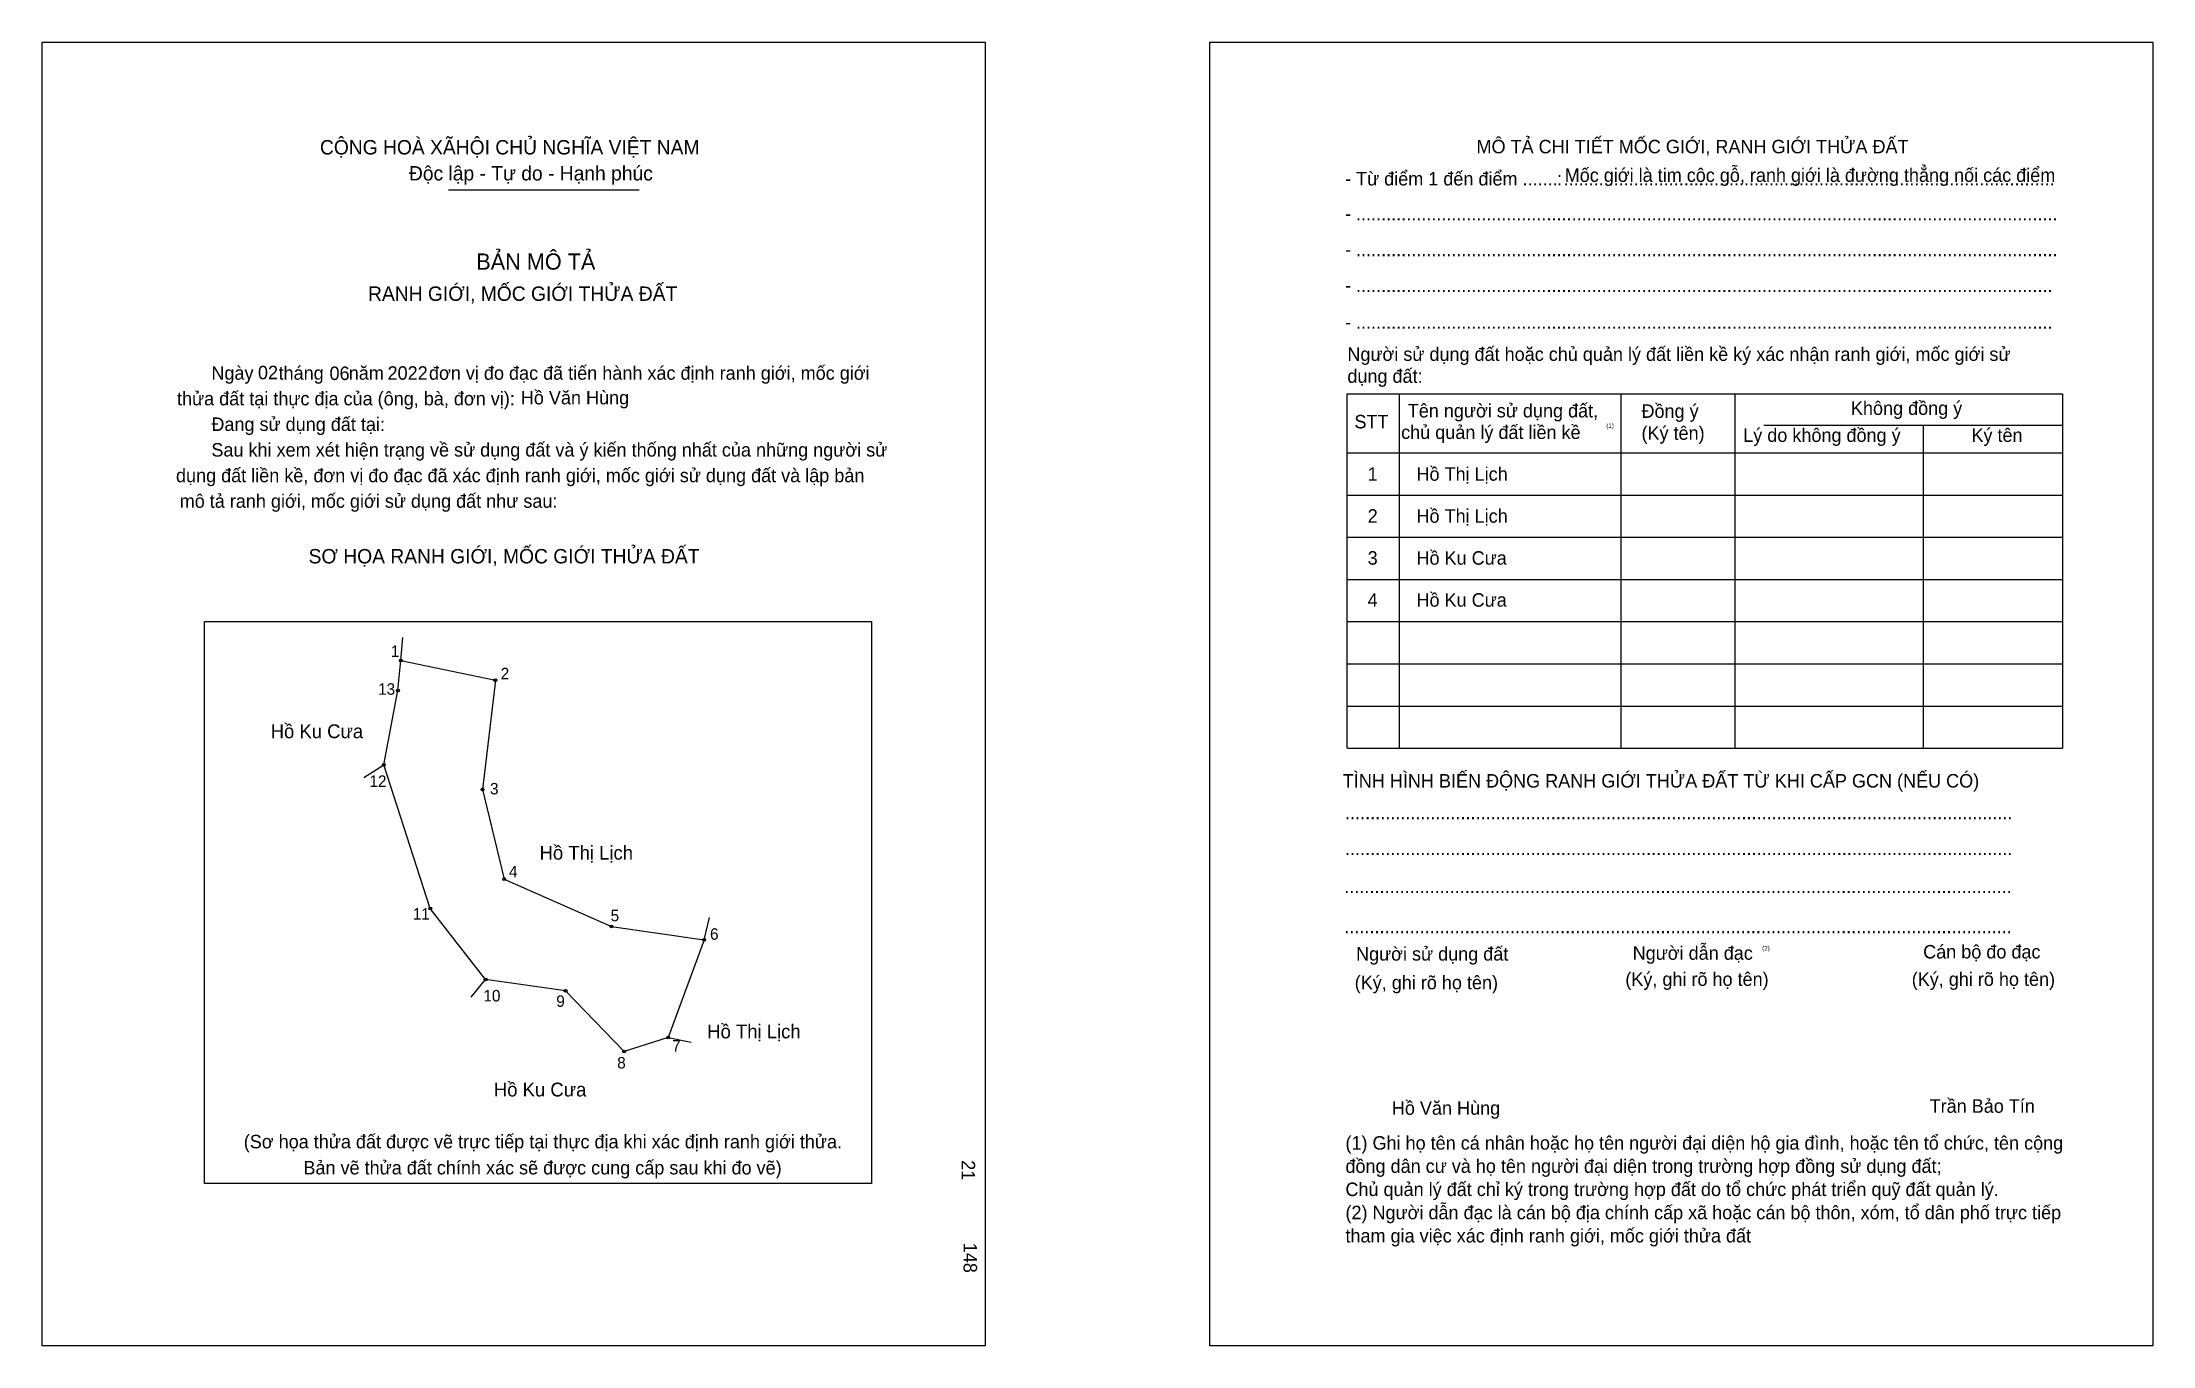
# Model space of a CAD drawing. Extents: x 546469 to 547445, y 1825897 to 1826500.
import ezdxf

# ---------------------------------------------------------------- set-up
doc = ezdxf.new("R2010")
doc.units = 0
for name, color, linetype in [('bmtKhungInTrang1', 7, 'Continuous'), ('bmtKhungInTrang2', 7, 'Continuous'), ('bmtNoiDung', 7, 'Continuous'), ('bmtTemplate', 7, 'Continuous'), ('CanhThua', 7, 'Continuous'), ('MocDinhThua', 7, 'Continuous'), ('RauThua', 7, 'Continuous'), ('SoHieuDinhThua', 7, 'Continuous'), ('TenChuLanCan', 7, 'Continuous')]:
    doc.layers.add(name, color=color, linetype=linetype)

msp = doc.modelspace()

# ---------------------------------------------------------------- linework, layer by layer
at = {"layer": 'bmtKhungInTrang1'}
msp.add_lwpolyline([(546469.43, 1826500.3), (546905.35, 1826500.3), (546905.35, 1825897.38), (546469.43, 1825897.38)], close=True, dxfattribs=at)
at = {"layer": 'bmtKhungInTrang2'}
msp.add_lwpolyline([(547009.3, 1826500.3), (547445.21, 1826500.3), (547445.21, 1825897.38), (547009.3, 1825897.38)], close=True, dxfattribs=at)
at = {"layer": 'bmtTemplate'}
for p, q in [((546657.28, 1826431.97), (546745.43, 1826431.97)), ((547096.74, 1826337.68), (547096.74, 1826173.78)), ((547199.29, 1826337.68), (547199.29, 1826173.78)), ((547252.04, 1826337.88), (547252.04, 1826173.78)), ((547403.47, 1826337.68), (547403.47, 1826173.78)), ((547265.43, 1826323.25), (547403.47, 1826323.25)), ((547072.84, 1826310.37), (547403.47, 1826310.37)), ((547072.84, 1826290.85), (547403.47, 1826290.85)), ((547072.84, 1826271.34), (547403.47, 1826271.34)), ((547072.84, 1826251.83), (547403.47, 1826251.83)), ((547072.84, 1826232.32), (547403.47, 1826232.32)), ((547072.84, 1826212.8), (547403.47, 1826212.8)), ((547072.84, 1826193.29), (547403.47, 1826193.29)), ((547072.84, 1826173.78), (547403.47, 1826173.78))]:
    msp.add_line(p, q, dxfattribs=at)
for points in [[(547072.63, 1826337.68), (547403.47, 1826337.68)], [(547072.63, 1826337.68), (547072.63, 1826173.78)], [(547339.12, 1826323.05), (547339.12, 1826173.78)]]:
    msp.add_lwpolyline(points, dxfattribs=at)
msp.add_lwpolyline([(546544.43, 1825972.47), (546544.43, 1826232.3), (546852.87, 1826232.3), (546852.87, 1825972.47)], close=True, dxfattribs=at)
at = {"layer": 'CanhThua'}
for p, q in [((546633.92, 1826200.42), (546635.19, 1826214.38)), ((546635.19, 1826214.38), (546678.94, 1826205.19)), ((546678.94, 1826205.19), (546673.03, 1826154.74)), ((546627.39, 1826166.03), (546633.92, 1826200.42)), ((546648.87, 1826099.63), (546627.39, 1826166.03)), ((546673.03, 1826154.74), (546683.01, 1826113.27)), ((546683.01, 1826113.27), (546732.68, 1826091.26)), ((546674.44, 1826066.76), (546648.87, 1826099.63)), ((546732.68, 1826091.26), (546775.5, 1826085.11)), ((546775.5, 1826085.11), (546758.87, 1826039.95)), ((546711.43, 1826061.53), (546674.44, 1826066.76)), ((546738.45, 1826033.45), (546711.43, 1826061.53)), ((546758.87, 1826039.95), (546738.45, 1826033.45))]:
    msp.add_line(p, q, dxfattribs=at)
at = {"layer": 'MocDinhThua'}
for centre in [(546635.19, 1826214.38), (546678.94, 1826205.19), (546633.92, 1826200.42), (546627.39, 1826166.03), (546673.03, 1826154.74), (546683.01, 1826113.27), (546648.87, 1826099.63), (546732.68, 1826091.26), (546775.5, 1826085.11), (546674.44, 1826066.76), (546711.43, 1826061.53), (546758.87, 1826039.95), (546738.45, 1826033.45)]:
    msp.add_circle(centre, 0.639, dxfattribs=at)
at = {"layer": 'RauThua'}
for p, q in [((546635.19, 1826214.38), (546636.15, 1826224.94)), ((546635.19, 1826214.38), (546636.15, 1826224.94)), ((546618.07, 1826160.26), (546627.39, 1826166.03)), ((546775.5, 1826085.11), (546778, 1826095.4)), ((546667.68, 1826058.57), (546674.44, 1826066.76)), ((546758.87, 1826039.95), (546769.45, 1826037.88))]:
    msp.add_line(p, q, dxfattribs=at)

# ---------------------------------------------------------------- texts
at = {"layer": 'bmtNoiDung'}
for s, height, p in [('02', 6.237, (546569.18, 1826344.4)), ('06', 6.237, (546602.26, 1826344.06)), ('2022', 6.237, (546629.09, 1826344.19)), ('Hồ Văn Hùng', 6.2371, (546690.71, 1826332.8)), ('1', 6.24, (547082.22, 1826297.49)), ('Hồ Thị Lịch ', 6.2371, (547104.8, 1826297.49)), ('2', 6.24, (547082.22, 1826278.07)), ('Hồ Thị Lịch ', 6.2371, (547104.8, 1826278.07)), ('3', 6.24, (547082.22, 1826258.65)), ('Hồ Ku Cưa ', 6.237, (547104.8, 1826258.65)), ('4', 6.24, (547082.22, 1826239.23)), ('Hồ Ku Cưa ', 6.237, (547104.8, 1826239.23)), ('Hồ Văn Hùng', 6.2371, (547093.4, 1826004.24))]:
    msp.add_text(s, height=height, dxfattribs=at).set_placement(p)
for s, p in [('21', (546894.49, 1825983.21)), ('148', (546895.38, 1825945.04))]:
    msp.add_text(s, height=6.237, rotation=270, dxfattribs=at).set_placement(p)
at = {"layer": 'bmtTemplate'}
for s, height, p in [('CỘNG HOÀ XÃHỘI CHỦ NGHĨA VIỆT NAM', 6.6529, (546597.84, 1826448.38)), ('MÔ TẢ CHI TIẾT MỐC GIỚI, RANH GIỚI THỬA ĐẤT', 6.2347, (547132.55, 1826448.91)), ('Độc lập - Tự do - Hạnh phúc', 6.6529, (546638.98, 1826436.35)), ('- Từ điểm 1 đến điểm .......', 6.2347, (547071.78, 1826434.04)), (':', 6.23, (547169.73, 1826434.04)), ('Mốc giới là tim cộc gỗ, ranh giới là đường thẳng nối các điểm', 6.2347, (547173.32, 1826435.69)), ('..................................................................................................', 6.2347, (547172.8, 1826434.04)), ('- ............................................................................................................................................', 6.23475, (547071.78, 1826417.89)), ('BẢN MÔ TẢ', 7.485, (546670.12, 1826395.11)), ('- ............................................................................................................................................', 6.23475, (547071.78, 1826401.3)), ('RANH GIỚI, MỐC GIỚI THỬA ĐẤT', 6.6529, (546620.08, 1826380.68)), ('- ...........................................................................................................................................', 6.23475, (547071.78, 1826384.71)), ('- ...........................................................................................................................................', 6.23475, (547071.78, 1826367.74)), ('Ngày     tháng     năm         đơn vị đo đạc đã tiến hành xác định ranh giới, mốc giới ', 6.2371, (546547.65, 1826344.19)), ('Người sử dụng đất hoặc chủ quản lý đất liền kề ký xác nhận ranh giới, mốc giới sử', 6.2347, (547072.84, 1826352.91)), ('dụng đất:', 6.235, (547072.84, 1826342.76)), ('thửa đất tại thực địa của (ông, bà, đơn vị):', 6.2371, (546531.75, 1826332.35)), ('Tên người sử dụng đất,', 6.2347, (547100.77, 1826326.76)), ('Đồng ý', 6.235, (547208.82, 1826326.57)), ('Không đồng ý', 6.2347, (547305.65, 1826327.93)), ('Đang sử dụng đất tại:', 6.2371, (546547.65, 1826320.5)), ('STT', 6.235, (547076.1, 1826321.69)), ('chủ quản lý đất liền kề', 6.2347, (547097.71, 1826316.79)), ('(1)', 2.079, (547192.54, 1826321.91)), ('(Ký tên)', 6.235, (547208.82, 1826316.42)), ('Lý do không đồng ý', 6.2347, (547255.86, 1826315.44)), ('Ký tên', 6.235, (547361.37, 1826315.44)), ('Sau khi xem xét hiện trạng về sử dụng đất và ý kiến thống nhất của những người sử ', 6.2371, (546547.65, 1826308.66)), ('dụng đất liền kề, đơn vị đo đạc đã xác định ranh giới, mốc giới sử dụng đất và lập bản', 6.2371, (546531.28, 1826296.81)), ('mô tả ranh giới, mốc giới sử dụng đất như sau:', 6.2371, (546533, 1826284.97)), ('SƠ HỌA RANH GIỚI, MỐC GIỚI THỬA ĐẤT', 6.6529, (546592.59, 1826259.24)), ('TÌNH HÌNH BIẾN ĐỘNG RANH GIỚI THỬA ĐẤT TỪ KHI CẤP GCN (NẾU CÓ)', 6.2347, (547070.73, 1826155.58)), ('.....................................................................................................................................', 6.2441, (547071.78, 1826140.91)), ('.....................................................................................................................................', 6.2441, (547071.78, 1826124.32)), ('.....................................................................................................................................', 6.2441, (547071.46, 1826106.76)), ('.....................................................................................................................................', 6.2441, (547071.46, 1826088.22)), ('Người sử dụng đất', 6.2347, (547076.86, 1826075.54)), ('Người dẫn đạc', 6.2347, (547204.74, 1826075.93)), ('(2)', 2.079, (547264.62, 1826080.23)), ('Cán bộ đo đạc', 6.2347, (547339.06, 1826076.52)), ('(Ký, ghi rõ họ tên)', 6.2347, (547076.23, 1826062.28)), ('(Ký, ghi rõ họ tên)', 6.2347, (547201.35, 1826063.84)), ('(Ký, ghi rõ họ tên)', 6.2347, (547333.76, 1826063.84)), ('Trần Bảo Tín', 6.2347, (547342.03, 1826005.16)), ('(Sơ họa thửa đất được vẽ trực tiếp tại thực địa khi xác định ranh giới thửa.', 6.2371, (546562.62, 1825988.71)), ('(1) Ghi họ tên cá nhân hoặc họ tên người đại diện hộ gia đình, hoặc tên tổ chức, tên cộng', 6.2347, (547071.96, 1825988.11)), ('Bản vẽ thửa đất chính xác sẽ được cung cấp sau khi đo vẽ)', 6.2371, (546590.2, 1825976.65)), ('đồng dân cư và họ tên người đại diện trong trường hợp đồng sử dụng đất;', 6.2347, (547071.96, 1825977.38)), ('Chủ quản lý đất chỉ ký trong trường hợp đất do tổ chức phát triển quỹ đất quản lý.', 6.2347, (547071.96, 1825966.65)), ('(2) Người dẫn đạc là cán bộ địa chính cấp xã hoặc cán bộ thôn, xóm, tổ dân phố trực tiếp', 6.2347, (547071.96, 1825955.92)), ('tham gia việc xác định ranh giới, mốc giới thửa đất', 6.2347, (547071.96, 1825945.18))]:
    msp.add_text(s, height=height, dxfattribs=at).set_placement(p)
at = {"layer": 'SoHieuDinhThua'}
for s, height, p in [('1', 5.32, (546630.64, 1826216)), ('2', 5.32, (546681.39, 1826205.63)), ('13', 5.322, (546624.69, 1826198.49)), ('12', 5.322, (546620.7, 1826155.87)), ('3', 5.32, (546676.45, 1826152.39)), ('4', 5.32, (546685.21, 1826114.02)), ('11', 5.322, (546640.72, 1826094.48)), ('5', 5.32, (546732.23, 1826093.71)), ('6', 5.32, (546778.18, 1826085.17)), ('10', 5.322, (546673.38, 1826056.65)), ('9', 5.32, (546707.1, 1826054.13)), ('7', 5.32, (546760.65, 1826033.44)), ('8', 5.32, (546735.24, 1826025.63))]:
    msp.add_text(s, height=height, dxfattribs=at).set_placement(p)
at = {"layer": 'TenChuLanCan'}
for s, height, p in [('Hồ Ku Cưa', 6.386, (546575.06, 1826178.41)), ('Hồ Thị Lịch', 6.3861, (546699.39, 1826122.23)), ('Hồ Thị Lịch', 6.3861, (546776.89, 1826039.58)), ('Hồ Ku Cưa', 6.386, (546678.26, 1826012.7))]:
    msp.add_text(s, height=height, dxfattribs=at).set_placement(p)

doc.saveas('drawing.dxf')
